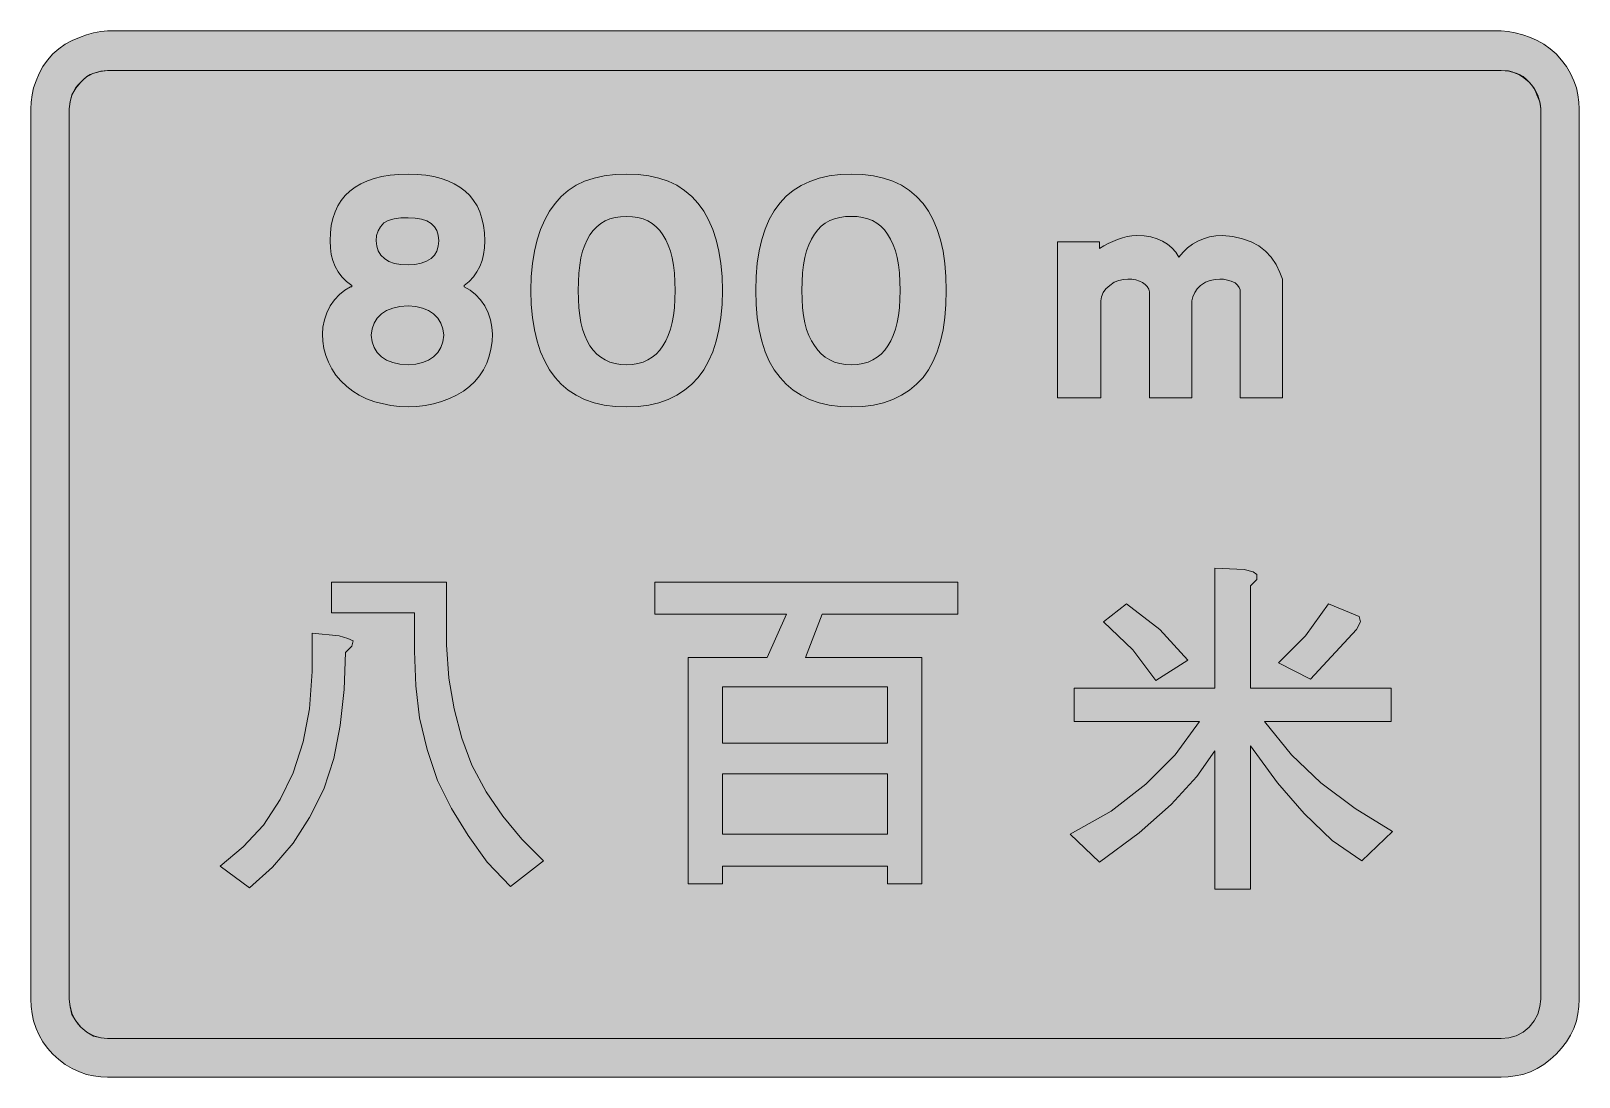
# Model space of a CAD drawing. Header units: metres. Extents: x 103 to 466, y 14 to 260.
import ezdxf

# ---------------------------------------------------------------- set-up
doc = ezdxf.new("R2010")
doc.units = ezdxf.units.M
doc.layers.add('FILL_BLACK_000000', color=7, linetype='Continuous', true_color=0x000000)
doc.layers.add('FILL_WHITE_FFFFFF', color=7, linetype='Continuous', true_color=0xffffff)

msp = doc.modelspace()

# ---------------------------------------------------------------- hatches: boundary and pattern name
at = {"layer": 'FILL_BLACK_000000', "true_color": 0x000000}
h = msp.add_hatch(color=7, dxfattribs=at)
h.dxf.hatch_style = 1
h.paths.add_polyline_path([(450.91, 259.09), (452.67, 258.61), (454.47, 258), (456.04, 257.26), (457.58, 256.39), (459.07, 255.34), (460.47, 254.1), (461.76, 252.69), (462.91, 251.17), (463.89, 249.54), (464.67, 247.8), (465.24, 246.18), (465.61, 244.5), (465.81, 242.82), (465.87, 241.2), (465.87, 32.4), (465.81, 30.65), (465.61, 28.95), (465.24, 27.25), (464.67, 25.5), (463.89, 23.93), (462.91, 22.39), (461.76, 20.9), (460.47, 19.5), (459.07, 18.21), (457.58, 17.06), (456.04, 16.08), (454.47, 15.3), (452.67, 14.73), (450.91, 14.36), (449.2, 14.16), (447.57, 14.1), (120.57, 14.1), (118.95, 14.16), (117.27, 14.36), (115.59, 14.73), (113.97, 15.3), (112.23, 16.08), (110.6, 17.06), (109.08, 18.21), (107.67, 19.5), (106.43, 20.9), (105.38, 22.39), (104.51, 23.93), (103.77, 25.5), (103.2, 27.25), (102.83, 28.95), (102.63, 30.65), (102.57, 32.4), (102.57, 241.2), (102.63, 242.82), (102.83, 244.5), (103.2, 246.18), (103.77, 247.8), (104.51, 249.54), (105.38, 251.17), (106.43, 252.69), (107.67, 254.1), (109.08, 255.34), (110.6, 256.39), (112.23, 257.26), (113.97, 258), (115.59, 258.61), (117.27, 259.09), (118.95, 259.39), (120.57, 259.5), (447.57, 259.5), (449.2, 259.39), (450.91, 259.09)])
h.paths.add_polyline_path([(118.95, 250.07), (117.31, 249.64), (116.5, 249.28), (115.72, 248.81), (114.97, 248.22), (114.27, 247.5), (113.11, 246.11), (112.17, 244.5), (111.76, 242.85), (111.57, 241.2), (111.57, 32.4), (111.74, 30.61), (112.25, 28.87), (113.09, 27.25), (114.27, 25.8), (115.66, 24.64), (117.27, 23.7), (119.03, 23.29), (120.57, 23.1), (447.57, 23.1), (449.36, 23.27), (451.1, 23.77), (452.72, 24.62), (454.17, 25.8), (455.35, 27.25), (456.2, 28.87), (456.7, 30.61), (456.87, 32.4), (456.87, 241.2), (456.7, 242.82), (456.2, 244.46), (455.35, 246.05), (454.17, 247.5), (453.47, 248.22), (452.72, 248.81), (451.92, 249.28), (451.1, 249.64), (449.36, 250.07), (447.57, 250.2), (120.57, 250.2), (118.95, 250.07)], flags=16)
h = msp.add_hatch(color=7, dxfattribs=at)
h.dxf.hatch_style = 1
h.paths.add_polyline_path([(183.27, 172.5), (181.35, 173.23), (179.63, 174.07), (178.08, 175.03), (176.67, 176.1), (175.31, 177.39), (174.13, 178.78), (173.15, 180.26), (172.36, 181.8), (171.75, 183.4), (171.31, 185.04), (171.05, 186.71), (170.97, 188.4), (171.08, 190.02), (171.42, 191.7), (171.98, 193.38), (172.77, 195), (173.77, 196.46), (174.95, 197.7), (176.23, 198.71), (177.57, 199.5), (177.87, 199.5), (177.87, 199.8), (176.62, 200.76), (175.55, 201.82), (174.67, 202.99), (173.97, 204.26), (173.43, 205.63), (173.06, 207.1), (172.84, 208.66), (172.77, 210.3), (172.84, 212.16), (173.06, 213.9), (173.43, 215.53), (173.94, 217.04), (174.6, 218.44), (175.4, 219.72), (176.34, 220.88), (177.42, 221.92), (178.64, 222.85), (180.01, 223.65), (181.51, 224.34), (183.15, 224.9), (184.93, 225.33), (186.84, 225.65), (188.89, 225.84), (191.07, 225.9), (193.2, 225.84), (195.2, 225.65), (197.08, 225.33), (198.82, 224.9), (200.43, 224.34), (201.91, 223.65), (203.25, 222.85), (204.46, 221.92), (205.53, 220.88), (206.46, 219.72), (207.25, 218.44), (207.9, 217.04), (208.41, 215.53), (208.78, 213.9), (209, 212.16), (209.07, 210.3), (209, 208.66), (208.78, 207.1), (208.42, 205.63), (207.91, 204.26), (207.24, 202.99), (206.41, 201.82), (205.42, 200.76), (204.27, 199.8), (204.27, 199.5), (205.61, 198.71), (206.9, 197.7), (208.07, 196.46), (209.07, 195), (209.86, 193.38), (210.42, 191.7), (210.76, 190.02), (210.87, 188.4), (210.79, 186.62), (210.53, 184.87), (210.11, 183.19), (209.52, 181.57), (208.76, 180.04), (207.83, 178.61), (206.74, 177.29), (205.47, 176.1), (204.04, 175.03), (202.46, 174.08), (200.76, 173.26), (198.95, 172.57), (197.05, 172.03), (195.09, 171.63), (193.09, 171.38), (191.07, 171.3), (189.05, 171.4), (187.06, 171.67), (183.27, 172.5)])
h.paths.add_polyline_path([(186.02, 193.92), (184.81, 193.12), (183.83, 192.13), (183.1, 190.95), (182.61, 189.6), (182.37, 188.1), (182.61, 186.6), (183.1, 185.25), (183.83, 184.07), (184.81, 183.07), (186.02, 182.28), (187.47, 181.69), (189.16, 181.32), (191.07, 181.2), (192.88, 181.32), (194.49, 181.69), (195.89, 182.28), (197.07, 183.07), (198.03, 184.07), (198.75, 185.25), (199.23, 186.6), (199.47, 188.1), (199.23, 189.6), (198.75, 190.95), (198.03, 192.13), (197.07, 193.12), (195.89, 193.92), (194.49, 194.51), (192.88, 194.88), (191.07, 195), (189.16, 194.88), (187.47, 194.51), (186.02, 193.92)], flags=16)
h.paths.add_polyline_path([(197.82, 212.66), (197.26, 213.59), (196.47, 214.35), (195.46, 214.94), (194.22, 215.36), (192.76, 215.62), (191.07, 215.7), (189.34, 215.64), (187.77, 215.44), (186.43, 215.07), (185.37, 214.5), (184.58, 213.59), (184.02, 212.62), (183.68, 211.55), (183.57, 210.3), (183.7, 209.02), (184.07, 207.89), (184.68, 206.91), (185.52, 206.1), (186.59, 205.45), (187.87, 204.98), (189.37, 204.7), (191.07, 204.6), (192.63, 204.71), (194.11, 205.01), (195.42, 205.49), (196.47, 206.1), (197.26, 206.88), (197.82, 207.86), (198.16, 209.01), (198.27, 210.3), (198.16, 211.57), (197.82, 212.66)], flags=16)
h = msp.add_hatch(color=7, dxfattribs=at)
h.dxf.hatch_style = 1
h.paths.add_polyline_path([(264.49, 192.25), (264.02, 189.38), (263.37, 186.71), (262.56, 184.26), (261.58, 182.02), (260.45, 180), (259.17, 178.2), (257.64, 176.61), (255.95, 175.22), (254.12, 174.04), (252.12, 173.06), (249.95, 172.3), (247.61, 171.75), (245.09, 171.41), (242.37, 171.3), (239.64, 171.41), (237.09, 171.75), (234.71, 172.3), (232.51, 173.06), (230.49, 174.04), (228.66, 175.22), (227.02, 176.61), (225.57, 178.2), (224.29, 180), (223.16, 182.02), (222.18, 184.26), (221.37, 186.71), (220.72, 189.38), (220.25, 192.25), (219.97, 195.32), (219.87, 198.6), (219.97, 201.88), (220.25, 204.95), (220.72, 207.82), (221.37, 210.49), (222.18, 212.94), (223.16, 215.18), (224.29, 217.2), (225.57, 219), (227.02, 220.67), (228.66, 222.1), (230.49, 223.29), (232.51, 224.25), (234.71, 224.98), (237.09, 225.5), (239.64, 225.8), (242.37, 225.9), (245.09, 225.8), (247.61, 225.5), (249.95, 224.98), (252.12, 224.25), (254.12, 223.29), (255.95, 222.1), (257.64, 220.67), (259.17, 219), (260.45, 217.2), (261.58, 215.18), (262.56, 212.94), (263.37, 210.49), (264.02, 207.82), (264.49, 204.95), (264.77, 201.88), (264.87, 198.6), (264.77, 195.32), (264.49, 192.25)])
h.paths.add_polyline_path([(253.36, 204.55), (253.04, 206.25), (252.64, 207.82), (252.14, 209.25), (251.56, 210.54), (250.88, 211.69), (250.12, 212.7), (249.27, 213.58), (248.34, 214.32), (247.32, 214.93), (246.21, 215.4), (245.01, 215.73), (243.73, 215.93), (242.37, 216), (240.96, 215.93), (239.64, 215.73), (238.42, 215.4), (237.3, 214.93), (236.27, 214.32), (235.34, 213.58), (234.49, 212.7), (233.75, 211.69), (233.09, 210.54), (232.52, 209.25), (232.04, 207.82), (231.65, 206.25), (231.35, 204.55), (231.14, 202.71), (230.97, 198.6), (231.14, 194.58), (231.35, 192.76), (231.65, 191.07), (232.04, 189.51), (232.52, 188.08), (233.09, 186.79), (233.75, 185.62), (234.49, 184.6), (235.34, 183.7), (236.27, 182.94), (237.3, 182.32), (238.42, 181.83), (239.64, 181.48), (240.96, 181.27), (242.37, 181.2), (243.73, 181.27), (245.01, 181.48), (246.21, 181.83), (247.32, 182.32), (248.34, 182.94), (249.27, 183.7), (250.12, 184.6), (250.88, 185.62), (251.56, 186.79), (252.14, 188.08), (252.64, 189.51), (253.04, 191.07), (253.36, 192.76), (253.59, 194.58), (253.77, 198.6), (253.59, 202.71), (253.36, 204.55)], flags=16)
h = msp.add_hatch(color=7, dxfattribs=at)
h.dxf.hatch_style = 1
h.paths.add_polyline_path([(317.03, 192.25), (316.61, 189.38), (316.02, 186.71), (315.26, 184.26), (314.33, 182.02), (313.24, 180), (311.97, 178.2), (310.42, 176.61), (308.71, 175.22), (306.84, 174.04), (304.81, 173.06), (302.62, 172.3), (300.28, 171.75), (297.8, 171.41), (295.17, 171.3), (292.44, 171.41), (289.89, 171.75), (287.51, 172.3), (285.31, 173.06), (283.29, 174.04), (281.46, 175.22), (279.82, 176.61), (278.37, 178.2), (277.01, 180), (275.83, 182.02), (274.85, 184.26), (274.06, 186.71), (273.45, 189.38), (273.01, 192.25), (272.75, 195.32), (272.67, 198.6), (272.76, 201.92), (273.02, 205.03), (273.46, 207.91), (274.08, 210.59), (274.87, 213.04), (275.83, 215.28), (276.98, 217.3), (278.3, 219.11), (279.79, 220.71), (281.46, 222.09), (283.3, 223.25), (285.33, 224.21), (287.52, 224.95), (289.9, 225.48), (292.45, 225.79), (295.17, 225.9), (297.8, 225.8), (300.28, 225.5), (302.62, 224.98), (304.81, 224.25), (306.84, 223.29), (308.71, 222.1), (310.42, 220.67), (311.97, 219), (313.24, 217.2), (314.33, 215.18), (315.26, 212.94), (316.02, 210.49), (316.61, 207.82), (317.03, 204.95), (317.29, 201.88), (317.37, 198.6), (317.29, 195.32), (317.03, 192.25)])
h.paths.add_polyline_path([(306.17, 204.62), (305.86, 206.32), (305.44, 207.89), (304.92, 209.32), (304.3, 210.62), (303.57, 211.8), (302.84, 212.84), (302, 213.72), (301.07, 214.45), (300.05, 215.02), (298.94, 215.46), (297.75, 215.77), (296.49, 215.94), (295.17, 216), (293.75, 215.94), (292.42, 215.77), (291.18, 215.46), (290.03, 215.02), (288.99, 214.45), (288.04, 213.72), (287.2, 212.84), (286.47, 211.8), (285.74, 210.62), (285.12, 209.32), (284.6, 207.89), (284.18, 206.32), (283.87, 204.62), (283.64, 202.77), (283.47, 198.6), (283.64, 194.56), (283.87, 192.73), (284.18, 191.02), (284.6, 189.47), (285.12, 188.05), (285.74, 186.8), (286.47, 185.7), (287.2, 184.65), (288.04, 183.73), (288.99, 182.96), (290.03, 182.32), (291.18, 181.83), (292.42, 181.48), (293.75, 181.27), (295.17, 181.2), (296.53, 181.27), (297.81, 181.48), (299.01, 181.83), (300.12, 182.32), (301.14, 182.94), (302.07, 183.7), (302.92, 184.6), (303.68, 185.62), (304.36, 186.79), (304.94, 188.08), (305.44, 189.51), (305.84, 191.07), (306.16, 192.76), (306.39, 194.58), (306.57, 198.6), (306.4, 202.77), (306.17, 204.62)], flags=16)
h = msp.add_hatch(color=7, dxfattribs=at)
h.dxf.hatch_style = 1
h.paths.add_polyline_path([(380.45, 201.23), (379.32, 201), (378.2, 200.54), (377.07, 199.8), (376.28, 199.03), (375.68, 198.11), (375.26, 197.14), (374.97, 196.2), (374.97, 173.4), (365.07, 173.4), (365.07, 198.3), (364.88, 198.95), (364.53, 199.53), (364.04, 200.04), (363.42, 200.47), (362.69, 200.83), (361.86, 201.08), (360.95, 201.24), (359.97, 201.3), (358.98, 201.23), (357.87, 201), (356.76, 200.54), (355.77, 199.8), (354.81, 199.03), (354.16, 198.11), (353.79, 197.14), (353.67, 196.2), (353.67, 173.4), (343.47, 173.4), (343.47, 210), (353.37, 210), (353.37, 208.5), (354.32, 209.12), (355.36, 209.66), (357.57, 210.6), (358.7, 210.99), (359.82, 211.27), (360.95, 211.44), (362.07, 211.5), (363.8, 211.42), (365.39, 211.17), (366.84, 210.76), (368.15, 210.19), (369.31, 209.46), (370.34, 208.59), (371.22, 207.57), (371.97, 206.4), (372.93, 207.57), (373.99, 208.59), (375.14, 209.46), (376.4, 210.19), (377.73, 210.76), (379.14, 211.17), (380.62, 211.42), (382.17, 211.5), (384.65, 211.26), (386.9, 210.77), (388.92, 210.04), (390.72, 209.06), (392.3, 207.85), (393.65, 206.4), (394.77, 204.71), (395.67, 202.8), (396.27, 201.3), (396.27, 199.8), (396.27, 199.5), (396.27, 173.4), (386.37, 173.4), (386.37, 198.3), (386.31, 198.8), (386.11, 199.35), (385.74, 199.9), (385.17, 200.4), (384.27, 200.79), (383.37, 201.07), (382.47, 201.24), (381.57, 201.3), (380.45, 201.23)])
h = msp.add_hatch(color=7, dxfattribs=at)
h.dxf.hatch_style = 1
h.paths.add_polyline_path([(347.37, 105.3), (380.37, 105.3), (380.37, 133.5), (387.27, 133.2), (389.37, 132.6), (390.27, 132), (390.27, 130.8), (388.77, 129.3), (388.77, 105.3), (421.77, 105.3), (421.77, 97.5), (392.07, 97.5), (398.37, 89.7), (405.27, 83.1), (413.37, 77.1), (422.07, 71.7), (414.87, 64.8), (407.97, 69.6), (401.37, 75.9), (395.07, 83.1), (388.77, 91.8), (388.77, 58.2), (380.37, 58.2), (380.37, 90.6), (376.17, 84.6), (370.17, 78), (362.67, 71.4), (353.37, 64.5), (346.47, 71.1), (356.07, 76.5), (364.17, 82.8), (371.07, 89.7), (376.77, 97.5), (347.37, 97.5), (347.37, 105.3)])
h = msp.add_hatch(color=7, dxfattribs=at)
h.dxf.hatch_style = 1
h.paths.add_polyline_path([(200.07, 130.2), (200.07, 115.5), (200.67, 107.7), (201.87, 100.5), (203.67, 93.6), (206.07, 87.3), (209.37, 81), (213.27, 75.3), (217.77, 69.9), (222.87, 64.8), (215.07, 58.8), (209.67, 64.5), (205.17, 70.8), (201.27, 77.1), (197.97, 83.7), (195.57, 90.9), (193.77, 98.4), (192.87, 105.9), (192.57, 114), (192.57, 123), (173.07, 123), (173.07, 130.2), (200.07, 130.2)])
h = msp.add_hatch(color=7, dxfattribs=at)
h.dxf.hatch_style = 1
h.paths.add_polyline_path([(320.07, 122.7), (288.27, 122.7), (284.37, 112.5), (311.67, 112.5), (311.67, 59.4), (303.57, 59.4), (303.57, 63.6), (264.87, 63.6), (264.87, 59.4), (256.77, 59.4), (256.77, 112.5), (275.37, 112.5), (279.87, 122.7), (248.97, 122.7), (248.97, 130.2), (320.07, 130.2), (320.07, 122.7)])
h.paths.add_polyline_path([(264.87, 105.6), (264.87, 92.4), (303.57, 92.4), (303.57, 105.6), (264.87, 105.6)], flags=16)
h.paths.add_polyline_path([(303.57, 85.2), (264.87, 85.2), (264.87, 71.1), (303.57, 71.1), (303.57, 85.2)], flags=16)
h = msp.add_hatch(color=7, dxfattribs=at)
h.dxf.hatch_style = 1
h.paths.add_polyline_path([(367.47, 119.1), (374.07, 111.9), (366.57, 107.1), (361.17, 114.3), (354.27, 120.9), (359.67, 125.1), (367.47, 119.1)])
h = msp.add_hatch(color=7, dxfattribs=at)
h.dxf.hatch_style = 1
h.paths.add_polyline_path([(401.67, 117.6), (407.07, 125.1), (414.27, 122.1), (414.57, 120.9), (413.67, 119.1), (402.87, 107.4), (395.37, 111.3), (401.67, 117.6)])
h = msp.add_hatch(color=7, dxfattribs=at)
h.dxf.hatch_style = 1
h.paths.add_polyline_path([(152.37, 68.1), (157.17, 73.2), (161.07, 79.2), (164.07, 85.5), (166.47, 92.7), (167.97, 100.5), (168.57, 109.2), (168.57, 118.2), (174.87, 117.6), (176.97, 117), (178.17, 116.4), (177.87, 115.2), (176.37, 113.7), (176.07, 105), (175.17, 96.6), (173.67, 88.8), (171.27, 81.6), (167.97, 75), (164.07, 69), (159.27, 63.3), (153.87, 58.5), (146.97, 63.6), (152.37, 68.1)])
at = {"layer": 'FILL_WHITE_FFFFFF', "true_color": 0xffffff}
h = msp.add_hatch(color=7, dxfattribs=at)
h.dxf.hatch_style = 1
h.paths.add_polyline_path([(447.57, 250.2), (449.33, 250.12), (450.14, 249.95), (450.87, 249.6), (451.77, 249.27), (452.63, 248.77), (454.17, 247.5), (454.79, 246.82), (455.3, 246.11), (455.69, 245.35), (455.97, 244.5), (456.65, 242.85), (456.81, 242.05), (456.87, 241.2), (456.87, 32.4), (456.7, 30.61), (456.2, 28.87), (455.35, 27.25), (454.17, 25.8), (452.72, 24.62), (451.1, 23.77), (449.36, 23.27), (447.57, 23.1), (120.57, 23.1), (118.95, 23.27), (117.31, 23.77), (115.72, 24.62), (114.27, 25.8), (113.65, 26.52), (113.11, 27.3), (112.17, 28.8), (111.76, 30.6), (111.57, 32.4), (111.57, 241.2), (111.74, 242.99), (112.25, 244.69), (113.09, 246.22), (113.64, 246.9), (114.27, 247.5), (114.87, 248.13), (115.55, 248.68), (117.08, 249.52), (118.78, 250.03), (120.57, 250.2), (447.57, 250.2)])

# ---------------------------------------------------------------- linework, layer by layer
at = {"layer": 'FILL_BLACK_000000', "lineweight": 0, "true_color": 0x000000}
for points in [[(450.91, 259.09), (452.67, 258.61), (454.47, 258), (456.04, 257.26), (457.58, 256.39), (459.07, 255.34), (460.47, 254.1), (461.76, 252.69), (462.91, 251.17), (463.89, 249.54), (464.67, 247.8), (465.24, 246.18), (465.61, 244.5), (465.81, 242.82), (465.87, 241.2), (465.87, 32.4), (465.81, 30.65), (465.61, 28.95), (465.24, 27.25), (464.67, 25.5), (463.89, 23.93), (462.91, 22.39), (461.76, 20.9), (460.47, 19.5), (459.07, 18.21), (457.58, 17.06), (456.04, 16.08), (454.47, 15.3), (452.67, 14.73), (450.91, 14.36), (449.2, 14.16), (447.57, 14.1), (120.57, 14.1), (118.95, 14.16), (117.27, 14.36), (115.59, 14.73), (113.97, 15.3), (112.23, 16.08), (110.6, 17.06), (109.08, 18.21), (107.67, 19.5), (106.43, 20.9), (105.38, 22.39), (104.51, 23.93), (103.77, 25.5), (103.2, 27.25), (102.83, 28.95), (102.63, 30.65), (102.57, 32.4), (102.57, 241.2), (102.63, 242.82), (102.83, 244.5), (103.2, 246.18), (103.77, 247.8), (104.51, 249.54), (105.38, 251.17), (106.43, 252.69), (107.67, 254.1), (109.08, 255.34), (110.6, 256.39), (112.23, 257.26), (113.97, 258), (115.59, 258.61), (117.27, 259.09), (118.95, 259.39), (120.57, 259.5), (447.57, 259.5), (449.2, 259.39)], [(118.95, 250.07), (117.31, 249.64), (116.5, 249.28), (115.72, 248.81), (114.97, 248.22), (114.27, 247.5), (113.11, 246.11), (112.17, 244.5), (111.76, 242.85), (111.57, 241.2), (111.57, 32.4), (111.74, 30.61), (112.25, 28.87), (113.09, 27.25), (114.27, 25.8), (115.66, 24.64), (117.27, 23.7), (119.03, 23.29), (120.57, 23.1), (447.57, 23.1), (449.36, 23.27), (451.1, 23.77), (452.72, 24.62), (454.17, 25.8), (455.35, 27.25), (456.2, 28.87), (456.7, 30.61), (456.87, 32.4), (456.87, 241.2), (456.7, 242.82), (456.2, 244.46), (455.35, 246.05), (454.17, 247.5), (453.47, 248.22), (452.72, 248.81), (451.92, 249.28), (451.1, 249.64), (449.36, 250.07), (447.57, 250.2), (120.57, 250.2)], [(183.27, 172.5), (181.35, 173.23), (179.63, 174.07), (178.08, 175.03), (176.67, 176.1), (175.31, 177.39), (174.13, 178.78), (173.15, 180.26), (172.36, 181.8), (171.75, 183.4), (171.31, 185.04), (171.05, 186.71), (170.97, 188.4), (171.08, 190.02), (171.42, 191.7), (171.98, 193.38), (172.77, 195), (173.77, 196.46), (174.95, 197.7), (176.23, 198.71), (177.57, 199.5), (177.87, 199.5), (177.87, 199.8), (176.62, 200.76), (175.55, 201.82), (174.67, 202.99), (173.97, 204.26), (173.43, 205.63), (173.06, 207.1), (172.84, 208.66), (172.77, 210.3), (172.84, 212.16), (173.06, 213.9), (173.43, 215.53), (173.94, 217.04), (174.6, 218.44), (175.4, 219.72), (176.34, 220.88), (177.42, 221.92), (178.64, 222.85), (180.01, 223.65), (181.51, 224.34), (183.15, 224.9), (184.93, 225.33), (186.84, 225.65), (188.89, 225.84), (191.07, 225.9), (193.2, 225.84), (195.2, 225.65), (197.08, 225.33), (198.82, 224.9), (200.43, 224.34), (201.91, 223.65), (203.25, 222.85), (204.46, 221.92), (205.53, 220.88), (206.46, 219.72), (207.25, 218.44), (207.9, 217.04), (208.41, 215.53), (208.78, 213.9), (209, 212.16), (209.07, 210.3), (209, 208.66), (208.78, 207.1), (208.42, 205.63), (207.91, 204.26), (207.24, 202.99), (206.41, 201.82), (205.42, 200.76), (204.27, 199.8), (204.27, 199.5), (205.61, 198.71), (206.9, 197.7), (208.07, 196.46), (209.07, 195), (209.86, 193.38), (210.42, 191.7), (210.76, 190.02), (210.87, 188.4), (210.79, 186.62), (210.53, 184.87), (210.11, 183.19), (209.52, 181.57), (208.76, 180.04), (207.83, 178.61), (206.74, 177.29), (205.47, 176.1), (204.04, 175.03), (202.46, 174.08), (200.76, 173.26), (198.95, 172.57), (197.05, 172.03), (195.09, 171.63), (193.09, 171.38), (191.07, 171.3), (189.05, 171.4), (187.06, 171.67)], [(264.49, 192.25), (264.02, 189.38), (263.37, 186.71), (262.56, 184.26), (261.58, 182.02), (260.45, 180), (259.17, 178.2), (257.64, 176.61), (255.95, 175.22), (254.12, 174.04), (252.12, 173.06), (249.95, 172.3), (247.61, 171.75), (245.09, 171.41), (242.37, 171.3), (239.64, 171.41), (237.09, 171.75), (234.71, 172.3), (232.51, 173.06), (230.49, 174.04), (228.66, 175.22), (227.02, 176.61), (225.57, 178.2), (224.29, 180), (223.16, 182.02), (222.18, 184.26), (221.37, 186.71), (220.72, 189.38), (220.25, 192.25), (219.97, 195.32), (219.87, 198.6), (219.97, 201.88), (220.25, 204.95), (220.72, 207.82), (221.37, 210.49), (222.18, 212.94), (223.16, 215.18), (224.29, 217.2), (225.57, 219), (227.02, 220.67), (228.66, 222.1), (230.49, 223.29), (232.51, 224.25), (234.71, 224.98), (237.09, 225.5), (239.64, 225.8), (242.37, 225.9), (245.09, 225.8), (247.61, 225.5), (249.95, 224.98), (252.12, 224.25), (254.12, 223.29), (255.95, 222.1), (257.64, 220.67), (259.17, 219), (260.45, 217.2), (261.58, 215.18), (262.56, 212.94), (263.37, 210.49), (264.02, 207.82), (264.49, 204.95), (264.77, 201.88), (264.87, 198.6), (264.77, 195.32)], [(317.03, 192.25), (316.61, 189.38), (316.02, 186.71), (315.26, 184.26), (314.33, 182.02), (313.24, 180), (311.97, 178.2), (310.42, 176.61), (308.71, 175.22), (306.84, 174.04), (304.81, 173.06), (302.62, 172.3), (300.28, 171.75), (297.8, 171.41), (295.17, 171.3), (292.44, 171.41), (289.89, 171.75), (287.51, 172.3), (285.31, 173.06), (283.29, 174.04), (281.46, 175.22), (279.82, 176.61), (278.37, 178.2), (277.01, 180), (275.83, 182.02), (274.85, 184.26), (274.06, 186.71), (273.45, 189.38), (273.01, 192.25), (272.75, 195.32), (272.67, 198.6), (272.76, 201.92), (273.02, 205.03), (273.46, 207.91), (274.08, 210.59), (274.87, 213.04), (275.83, 215.28), (276.98, 217.3), (278.3, 219.11), (279.79, 220.71), (281.46, 222.09), (283.3, 223.25), (285.33, 224.21), (287.52, 224.95), (289.9, 225.48), (292.45, 225.79), (295.17, 225.9), (297.8, 225.8), (300.28, 225.5), (302.62, 224.98), (304.81, 224.25), (306.84, 223.29), (308.71, 222.1), (310.42, 220.67), (311.97, 219), (313.24, 217.2), (314.33, 215.18), (315.26, 212.94), (316.02, 210.49), (316.61, 207.82), (317.03, 204.95), (317.29, 201.88), (317.37, 198.6), (317.29, 195.32)], [(197.82, 212.66), (197.26, 213.59), (196.47, 214.35), (195.46, 214.94), (194.22, 215.36), (192.76, 215.62), (191.07, 215.7), (189.34, 215.64), (187.77, 215.44), (186.43, 215.07), (185.37, 214.5), (184.58, 213.59), (184.02, 212.62), (183.68, 211.55), (183.57, 210.3), (183.7, 209.02), (184.07, 207.89), (184.68, 206.91), (185.52, 206.1), (186.59, 205.45), (187.87, 204.98), (189.37, 204.7), (191.07, 204.6), (192.63, 204.71), (194.11, 205.01), (195.42, 205.49), (196.47, 206.1), (197.26, 206.88), (197.82, 207.86), (198.16, 209.01), (198.27, 210.3), (198.16, 211.57)], [(253.36, 204.55), (253.04, 206.25), (252.64, 207.82), (252.14, 209.25), (251.56, 210.54), (250.88, 211.69), (250.12, 212.7), (249.27, 213.58), (248.34, 214.32), (247.32, 214.93), (246.21, 215.4), (245.01, 215.73), (243.73, 215.93), (242.37, 216), (240.96, 215.93), (239.64, 215.73), (238.42, 215.4), (237.3, 214.93), (236.27, 214.32), (235.34, 213.58), (234.49, 212.7), (233.75, 211.69), (233.09, 210.54), (232.52, 209.25), (232.04, 207.82), (231.65, 206.25), (231.35, 204.55), (231.14, 202.71), (230.97, 198.6), (231.14, 194.58), (231.35, 192.76), (231.65, 191.07), (232.04, 189.51), (232.52, 188.08), (233.09, 186.79), (233.75, 185.62), (234.49, 184.6), (235.34, 183.7), (236.27, 182.94), (237.3, 182.32), (238.42, 181.83), (239.64, 181.48), (240.96, 181.27), (242.37, 181.2), (243.73, 181.27), (245.01, 181.48), (246.21, 181.83), (247.32, 182.32), (248.34, 182.94), (249.27, 183.7), (250.12, 184.6), (250.88, 185.62), (251.56, 186.79), (252.14, 188.08), (252.64, 189.51), (253.04, 191.07), (253.36, 192.76), (253.59, 194.58), (253.77, 198.6), (253.59, 202.71)], [(306.17, 204.62), (305.86, 206.32), (305.44, 207.89), (304.92, 209.32), (304.3, 210.62), (303.57, 211.8), (302.84, 212.84), (302, 213.72), (301.07, 214.45), (300.05, 215.02), (298.94, 215.46), (297.75, 215.77), (296.49, 215.94), (295.17, 216), (293.75, 215.94), (292.42, 215.77), (291.18, 215.46), (290.03, 215.02), (288.99, 214.45), (288.04, 213.72), (287.2, 212.84), (286.47, 211.8), (285.74, 210.62), (285.12, 209.32), (284.6, 207.89), (284.18, 206.32), (283.87, 204.62), (283.64, 202.77), (283.47, 198.6), (283.64, 194.56), (283.87, 192.73), (284.18, 191.02), (284.6, 189.47), (285.12, 188.05), (285.74, 186.8), (286.47, 185.7), (287.2, 184.65), (288.04, 183.73), (288.99, 182.96), (290.03, 182.32), (291.18, 181.83), (292.42, 181.48), (293.75, 181.27), (295.17, 181.2), (296.53, 181.27), (297.81, 181.48), (299.01, 181.83), (300.12, 182.32), (301.14, 182.94), (302.07, 183.7), (302.92, 184.6), (303.68, 185.62), (304.36, 186.79), (304.94, 188.08), (305.44, 189.51), (305.84, 191.07), (306.16, 192.76), (306.39, 194.58), (306.57, 198.6), (306.4, 202.77)], [(380.45, 201.23), (379.32, 201), (378.2, 200.54), (377.07, 199.8), (376.28, 199.03), (375.68, 198.11), (375.26, 197.14), (374.97, 196.2), (374.97, 173.4), (365.07, 173.4), (365.07, 198.3), (364.88, 198.95), (364.53, 199.53), (364.04, 200.04), (363.42, 200.47), (362.69, 200.83), (361.86, 201.08), (360.95, 201.24), (359.97, 201.3), (358.98, 201.23), (357.87, 201), (356.76, 200.54), (355.77, 199.8), (354.81, 199.03), (354.16, 198.11), (353.79, 197.14), (353.67, 196.2), (353.67, 173.4), (343.47, 173.4), (343.47, 210), (353.37, 210), (353.37, 208.5), (354.32, 209.12), (355.36, 209.66), (357.57, 210.6), (358.7, 210.99), (359.82, 211.27), (360.95, 211.44), (362.07, 211.5), (363.8, 211.42), (365.39, 211.17), (366.84, 210.76), (368.15, 210.19), (369.31, 209.46), (370.34, 208.59), (371.22, 207.57), (371.97, 206.4), (372.93, 207.57), (373.99, 208.59), (375.14, 209.46), (376.4, 210.19), (377.73, 210.76), (379.14, 211.17), (380.62, 211.42), (382.17, 211.5), (384.65, 211.26), (386.9, 210.77), (388.92, 210.04), (390.72, 209.06), (392.3, 207.85), (393.65, 206.4), (394.77, 204.71), (395.67, 202.8), (396.27, 201.3), (396.27, 199.8), (396.27, 199.5), (396.27, 173.4), (386.37, 173.4), (386.37, 198.3), (386.31, 198.8), (386.11, 199.35), (385.74, 199.9), (385.17, 200.4), (384.27, 200.79), (383.37, 201.07), (382.47, 201.24), (381.57, 201.3)], [(186.02, 193.92), (184.81, 193.12), (183.83, 192.13), (183.1, 190.95), (182.61, 189.6), (182.37, 188.1), (182.61, 186.6), (183.1, 185.25), (183.83, 184.07), (184.81, 183.07), (186.02, 182.28), (187.47, 181.69), (189.16, 181.32), (191.07, 181.2), (192.88, 181.32), (194.49, 181.69), (195.89, 182.28), (197.07, 183.07), (198.03, 184.07), (198.75, 185.25), (199.23, 186.6), (199.47, 188.1), (199.23, 189.6), (198.75, 190.95), (198.03, 192.13), (197.07, 193.12), (195.89, 193.92), (194.49, 194.51), (192.88, 194.88), (191.07, 195), (189.16, 194.88), (187.47, 194.51)], [(347.37, 105.3), (380.37, 105.3), (380.37, 133.5), (387.27, 133.2), (389.37, 132.6), (390.27, 132), (390.27, 130.8), (388.77, 129.3), (388.77, 105.3), (421.77, 105.3), (421.77, 97.5), (392.07, 97.5), (398.37, 89.7), (405.27, 83.1), (413.37, 77.1), (422.07, 71.7), (414.87, 64.8), (407.97, 69.6), (401.37, 75.9), (395.07, 83.1), (388.77, 91.8), (388.77, 58.2), (380.37, 58.2), (380.37, 90.6), (376.17, 84.6), (370.17, 78), (362.67, 71.4), (353.37, 64.5), (346.47, 71.1), (356.07, 76.5), (364.17, 82.8), (371.07, 89.7), (376.77, 97.5), (347.37, 97.5)], [(200.07, 130.2), (200.07, 115.5), (200.67, 107.7), (201.87, 100.5), (203.67, 93.6), (206.07, 87.3), (209.37, 81), (213.27, 75.3), (217.77, 69.9), (222.87, 64.8), (215.07, 58.8), (209.67, 64.5), (205.17, 70.8), (201.27, 77.1), (197.97, 83.7), (195.57, 90.9), (193.77, 98.4), (192.87, 105.9), (192.57, 114), (192.57, 123), (173.07, 123), (173.07, 130.2)], [(320.07, 122.7), (288.27, 122.7), (284.37, 112.5), (311.67, 112.5), (311.67, 59.4), (303.57, 59.4), (303.57, 63.6), (264.87, 63.6), (264.87, 59.4), (256.77, 59.4), (256.77, 112.5), (275.37, 112.5), (279.87, 122.7), (248.97, 122.7), (248.97, 130.2), (320.07, 130.2)], [(367.47, 119.1), (374.07, 111.9), (366.57, 107.1), (361.17, 114.3), (354.27, 120.9), (359.67, 125.1)], [(401.67, 117.6), (407.07, 125.1), (414.27, 122.1), (414.57, 120.9), (413.67, 119.1), (402.87, 107.4), (395.37, 111.3)], [(152.37, 68.1), (157.17, 73.2), (161.07, 79.2), (164.07, 85.5), (166.47, 92.7), (167.97, 100.5), (168.57, 109.2), (168.57, 118.2), (174.87, 117.6), (176.97, 117), (178.17, 116.4), (177.87, 115.2), (176.37, 113.7), (176.07, 105), (175.17, 96.6), (173.67, 88.8), (171.27, 81.6), (167.97, 75), (164.07, 69), (159.27, 63.3), (153.87, 58.5), (146.97, 63.6)], [(264.87, 105.6), (264.87, 92.4), (303.57, 92.4), (303.57, 105.6)], [(303.57, 85.2), (264.87, 85.2), (264.87, 71.1), (303.57, 71.1)]]:
    msp.add_lwpolyline(points, close=True, dxfattribs=at)
at = {"layer": 'FILL_WHITE_FFFFFF', "lineweight": 0, "true_color": 0xffffff}
msp.add_lwpolyline([(447.57, 250.2), (449.33, 250.12), (450.14, 249.95), (450.87, 249.6), (451.77, 249.27), (452.63, 248.77), (454.17, 247.5), (454.79, 246.82), (455.3, 246.11), (455.69, 245.35), (455.97, 244.5), (456.65, 242.85), (456.81, 242.05), (456.87, 241.2), (456.87, 32.4), (456.7, 30.61), (456.2, 28.87), (455.35, 27.25), (454.17, 25.8), (452.72, 24.62), (451.1, 23.77), (449.36, 23.27), (447.57, 23.1), (120.57, 23.1), (118.95, 23.27), (117.31, 23.77), (115.72, 24.62), (114.27, 25.8), (113.65, 26.52), (113.11, 27.3), (112.17, 28.8), (111.76, 30.6), (111.57, 32.4), (111.57, 241.2), (111.74, 242.99), (112.25, 244.69), (113.09, 246.22), (113.64, 246.9), (114.27, 247.5), (114.87, 248.13), (115.55, 248.68), (117.08, 249.52), (118.78, 250.03), (120.57, 250.2)], close=True, dxfattribs=at)

doc.saveas('drawing.dxf')
